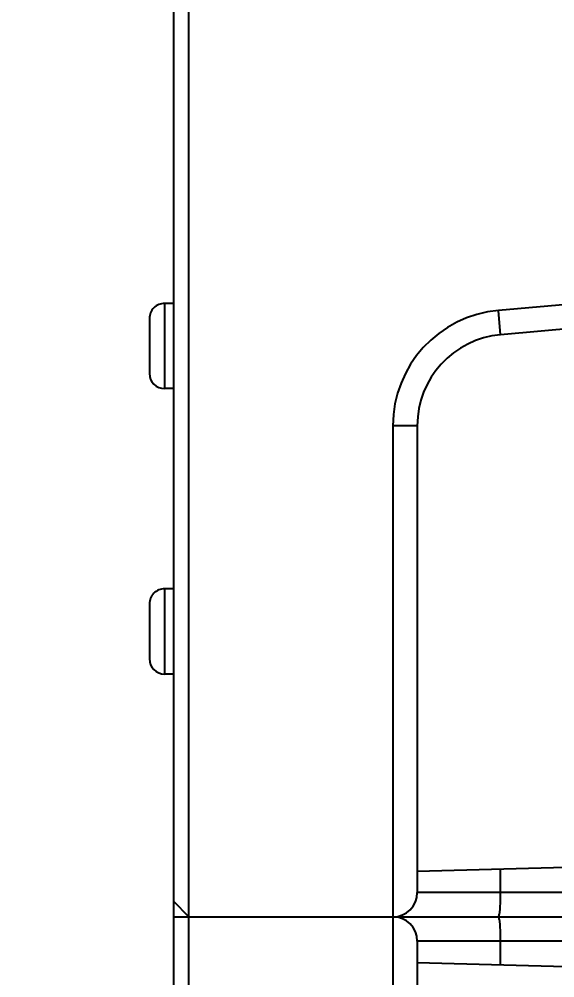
# Model space of a CAD drawing. Header units: inches. Extents: x 21247 to 41470, y -17428 to -10279.
# Drawn here: x 38634.57 to 38652.16, y -13788.72 to -13757.23 of the extents above; entities that cross this region are included whole.
import ezdxf

# ---------------------------------------------------------------- set-up
doc = ezdxf.new("R2010")
doc.units = ezdxf.units.IN
doc.header["$LTSCALE"] = 1.21
doc.header["$MEASUREMENT"] = 0
doc.header["$PDMODE"] = 3
doc.header["$PDSIZE"] = 0.3125
doc.layers.get('0').update_dxf_attribs({"linetype": 'CONTINUOUS'})
doc.layers.get('Defpoints').update_dxf_attribs({"linetype": 'CONTINUOUS'})
doc.layers.add('02___PRT_ALL_AXES', color=7, linetype='CONTINUOUS')
doc.styles.get("Standard").update_dxf_attribs({"font": 'txt', "width": 0.8})
doc.dimstyles.new('001', dxfattribs={"dimscale": 2, "dimtxt": 2.5, "dimasz": 2.5, "dimexe": 1.25, "dimexo": 0, "dimtad": 0, "dimdsep": 46, "dimtxsty": 'Standard', "dimcen": 2.5, "dimclrd": 4, "dimclre": 4, "dimclrt": 3, "dimadec": 0, "dimazin": 0, "dimtfac": 1, "dimtmove": 0, "dimatfit": 3, "dimfxl": 1, "dimarcsym": 0})

# ---------------------------------------------------------------- blocks, each defined once
blk = doc.blocks.new('*D972')
at = {"color": 4, "linetype": 'Continuous', "lineweight": -2, "transparency": 16777216}
for p, q in [((38637.745, -11416.213), (38472.312, -11416.213)), ((38474.812, -11421.213), (38474.812, -12709.713)), ((38474.812, -14240.713), (38474.812, -12952.213)), ((38644.357, -14245.713), (38472.312, -14245.713))]:
    blk.add_line(p, q, dxfattribs=at)
at = {"color": 4, "transparency": 16777216}
for points in [[(38473.979, -11421.213), (38475.645, -11421.213), (38474.812, -11416.213)], [(38473.979, -14240.713), (38475.645, -14240.713), (38474.812, -14245.713)]]:
    blk.add_solid(points, dxfattribs=at)
at = {"layer": 'Defpoints', "color": 0, "transparency": 16777216}
for p in [(38474.812, -11416.213), (38637.745, -11416.213), (38644.357, -14245.713)]:
    blk.add_point(p, dxfattribs=at)
at = {"color": 3, "transparency": 16777216, "insert": (38474.812, -12830.963), "char_height": 60, "attachment_point": 5, "rotation": 90}
blk.add_mtext('2829.5', dxfattribs=at)
blk = doc.blocks.new('*U966')
at = {"color": 6}
for p, q in [((0, -1.4), (0, 1.4)), ((0.5, -0.9), (0.5, 0.9))]:
    blk.add_line(p, q, dxfattribs=at)
at = {"color": 6, "linetype": 'Continuous'}
for centre, start, end in [((0, 0.9), 0, 90), ((0, -0.9), 270, 0)]:
    blk.add_arc(centre, 0.5, start, end, dxfattribs=at)
at = {"layer": '02___PRT_ALL_AXES', "color": 6, "linetype": 'Continuous'}
for p, q in [((-0.3, 1.4), (0, 1.4)), ((-0.3, -1.4), (0, -1.4))]:
    blk.add_line(p, q, dxfattribs=at)
blk = doc.blocks.new('*U968')
at = {"color": 4, "linetype": 'Continuous'}
for p, q in [((-13.6, 0.75), (-13.6, 168.75)), ((-13.6, 168.75), (12.1, 168.75)), ((-13.1, 0.75), (-13.1, 168.75)), ((-6.4, 168.75), (-6.4, 152.618)), ((-5.6, 167.95), (-5.6, 152.618)), ((12.9, 167.95), (-5.6, 167.95)), ((-2.861, 167.178), (-2.861, 167.95)), ((-5.6, 167.25), (14.4, 166.726)), ((-13.6, -168.75), (-13.6, -0.75)), ((-13.1, -168.75), (-13.1, -0.75)), ((10.092, -147.693), (-2.931, -148.832)), ((10.161, -148.49), (-2.861, -149.629)), ((-2.861, -149.629), (-2.931, -148.832)), ((-5.6, -152.618), (-6.4, -152.618)), ((-6.4, -152.618), (-6.4, -168.75)), ((-5.6, -152.618), (-5.6, -167.95)), ((-5.6, -167.25), (14.4, -166.726)), ((-2.861, -167.95), (-2.861, -167.178)), ((12.9, -167.95), (-5.6, -167.95)), ((-13.1, -168.75), (-13.6, -168.25)), ((-13.6, -168.75), (12.1, -168.75))]:
    blk.add_line(p, q, dxfattribs=at)
for centre, radius, start, end in [((-6.4, 167.95), 0.8, 0, 90), ((-2.6, -152.618), 3.8, 95, 180), ((-2.6, -152.618), 3, 95, 180), ((-6.4, -167.95), 0.8, 270, 0)]:
    blk.add_arc(centre, radius, start, end, dxfattribs=at)
for points, knots in [([(-2.861, 167.95), (-2.861, 168.052), (-2.865, 168.242), (-2.877, 168.485), (-2.895, 168.652), (-2.912, 168.723), (-2.924, 168.75), (-2.931, 168.75)], [0, 0, 0, 0, 0.378048, 0.700034, 0.915989, 0.974527, 1, 1, 1, 1]), ([(-2.931, -168.75), (-2.924, -168.75), (-2.912, -168.723), (-2.895, -168.652), (-2.877, -168.485), (-2.865, -168.242), (-2.861, -168.052), (-2.861, -167.95)], [0, 0, 0, 0, 0.025473, 0.084011, 0.299966, 0.621952, 1, 1, 1, 1])]:
    blk.add_open_spline(points, degree=3, knots=knots, dxfattribs=at)
at = {"color": 4, "rotation": 180}
for p in [(-13.9, -150), (-13.9, -159.375)]:
    blk.add_blockref('*U966', p, dxfattribs=at)

msp = doc.modelspace()

# ---------------------------------------------------------------- block references
at = {"color": 0, "linetype": 'ByBlock', "lineweight": -2, "transparency": 16777216}
for p in [(38653.245, -13617.963), (38653.245, -13955.463)]:
    msp.add_blockref('*U968', p, dxfattribs=at)

# ---------------------------------------------------------------- dimensions: what is measured, and where the dimension line sits
at = {"color": 1}
dim = msp.add_linear_dim(base=(38474.812, -11416.213), p1=(38644.357, -14245.713), p2=(38637.745, -11416.213), angle=90, dimstyle='001', override={"dimtxt": 30, "dimdec": 1, "dimfxl": 1.25}, dxfattribs=at)
dim.commit()
dim.dimension.update_dxf_attribs({"geometry": '*D972', "text_midpoint": (38474.812, -12830.963), "dimtype": 160})

doc.saveas('drawing.dxf')
